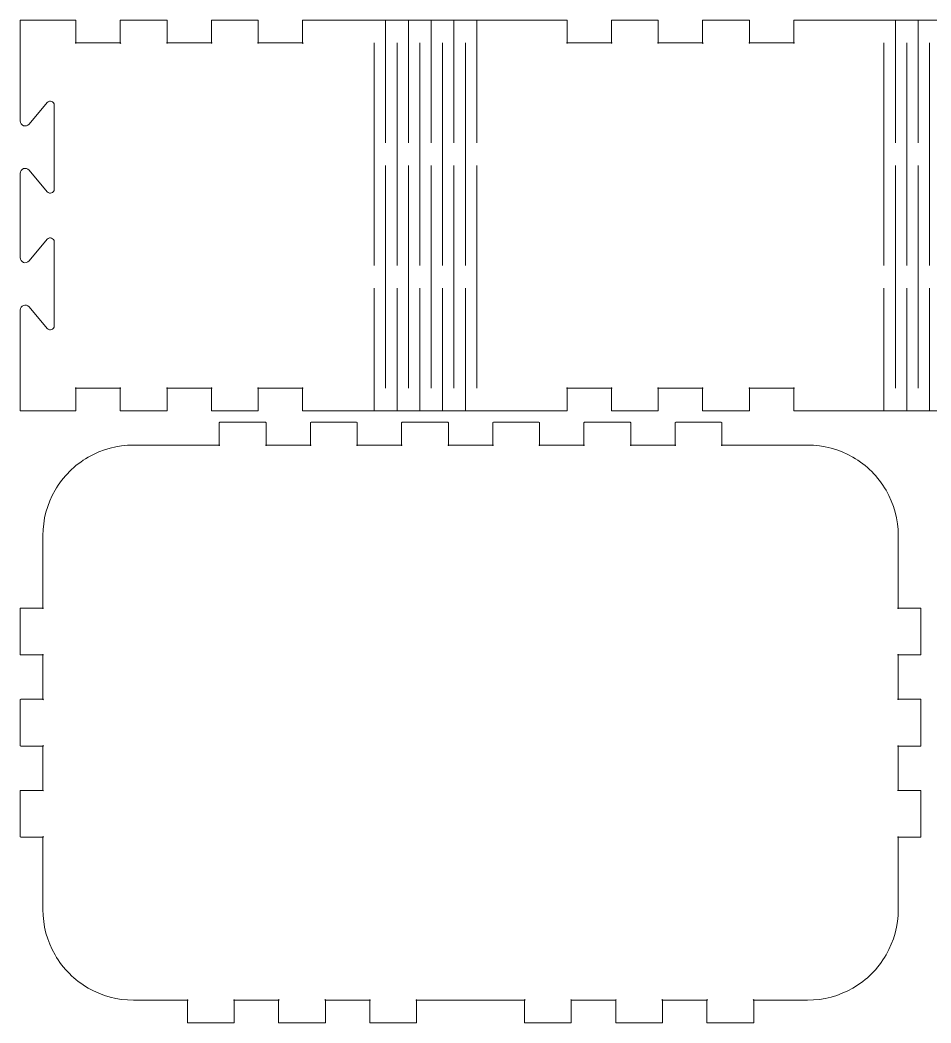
# Model space of a CAD drawing. Header units: inches. Extents: x -79 to 376, y -189 to -22.
# Drawn here: x -78.6 to 73.3, y -189 to -21.6 of the extents above; entities that cross this region are included whole.
import ezdxf

# ---------------------------------------------------------------- set-up
doc = ezdxf.new("R2010")
doc.units = ezdxf.units.IN
doc.header["$MEASUREMENT"] = 0
doc.layers.add('Layer 1', color=7, linetype='Continuous')

msp = doc.modelspace()

# ---------------------------------------------------------------- linework, layer by layer
at = {"layer": 'Layer 1', "color": 7, "lineweight": 9}
for points in [[(-78.61, -21.73), (-78.61, -25.53)], [(-69.41, -21.63), (-78.51, -21.63)], [(-54.21, -21.63), (-61.81, -21.63)], [(-39.01, -21.63), (-46.61, -21.63)], [(-22.3, -21.63), (-31.4, -21.63)], [(0.29, -21.63), (-22.3, -21.63)], [(-17.66, -21.65), (-17.66, -42.12)], [(-13.86, -21.65), (-13.86, -42.12)], [(-10.06, -21.65), (-10.06, -42.12)], [(-6.26, -21.65), (-6.26, -42.12)], [(-2.46, -21.65), (-2.46, -42.12)], [(12.49, -21.63), (0.29, -21.63)], [(27.69, -21.63), (20.09, -21.63)], [(42.89, -21.63), (35.29, -21.63)], [(62.69, -21.63), (50.49, -21.63)], [(85.28, -21.63), (62.69, -21.63)], [(67.34, -21.65), (67.34, -42.12)], [(71.14, -21.65), (71.14, -42.12)], [(-19.56, -62.58), (-19.56, -25.45)], [(-15.76, -62.58), (-15.76, -25.45)], [(-11.96, -62.58), (-11.96, -25.45)], [(-8.16, -62.58), (-8.16, -25.45)], [(-4.36, -62.58), (-4.36, -25.45)], [(65.44, -62.58), (65.44, -25.45)], [(69.24, -62.58), (69.24, -25.45)], [(73.04, -62.58), (73.04, -25.45)], [(-17.66, -45.92), (-17.66, -83.05)], [(-13.86, -45.92), (-13.86, -83.05)], [(-10.06, -45.92), (-10.06, -83.05)], [(-6.26, -45.92), (-6.26, -83.05)], [(-2.46, -45.92), (-2.46, -83.05)], [(67.34, -45.92), (67.34, -83.05)], [(71.14, -45.92), (71.14, -83.05)], [(-19.56, -86.85), (-19.56, -66.38)], [(-15.76, -86.85), (-15.76, -66.38)], [(-11.96, -86.85), (-11.96, -66.38)], [(-8.16, -86.85), (-8.16, -66.38)], [(-4.36, -86.85), (-4.36, -66.38)], [(65.44, -86.85), (65.44, -66.38)], [(69.24, -86.85), (69.24, -66.38)], [(73.04, -86.85), (73.04, -66.38)], [(-78.61, -70.04), (-78.61, -82.95)], [(-78.51, -86.85), (-69.41, -86.85)], [(-78.51, -86.85), (-78.51, -86.85)], [(-61.81, -86.85), (-54.21, -86.85)], [(-46.61, -86.85), (-39.01, -86.85)], [(-31.4, -86.85), (-22.3, -86.85)], [(-22.3, -86.85), (0.29, -86.85)], [(0.29, -86.85), (12.49, -86.85)], [(20.09, -86.85), (27.69, -86.85)], [(35.29, -86.85), (42.89, -86.85)], [(50.49, -86.85), (62.69, -86.85)], [(62.69, -86.85), (85.28, -86.85)], [(-30.1, -92.54), (-37.7, -92.54)], [(-14.9, -92.54), (-22.5, -92.54)], [(0.3, -92.54), (-7.3, -92.54)], [(15.51, -92.54), (7.9, -92.54)], [(30.71, -92.54), (23.11, -92.54)], [(52.71, -92.54), (38.31, -92.54)], [(-74.81, -107.64), (-74.81, -119.84)], [(-74.81, -127.44), (-74.81, -135.04)], [(67.81, -135.04), (67.81, -127.44)], [(-74.81, -142.65), (-74.81, -150.25)], [(67.81, -150.25), (67.81, -142.65)], [(67.81, -170.05), (67.81, -157.85)], [(-59.71, -185.15), (-50.61, -185.15)], [(-43.01, -185.15), (-35.41, -185.15)], [(-27.81, -185.15), (-20.2, -185.15)], [(-12.6, -185.15), (-3.5, -185.15)], [(-3.5, -185.15), (5.6, -185.15)], [(13.2, -185.15), (20.8, -185.15)], [(28.4, -185.15), (36.01, -185.15)]]:
    msp.add_lwpolyline(points, dxfattribs=at)
for points in [[(-78.51, -21.63), (-78.57, -21.63), (-78.61, -21.67), (-78.61, -21.73)], [(-61.81, -21.63), (-61.86, -21.63), (-61.91, -21.67), (-61.91, -21.73)], [(-46.61, -21.63), (-46.66, -21.63), (-46.71, -21.67), (-46.71, -21.73)], [(-31.4, -21.63), (-31.46, -21.63), (-31.51, -21.67), (-31.51, -21.73)], [(20.09, -21.63), (20.03, -21.63), (19.99, -21.67), (19.99, -21.73)], [(35.29, -21.63), (35.24, -21.63), (35.19, -21.67), (35.19, -21.73)], [(50.49, -21.63), (50.44, -21.63), (50.39, -21.67), (50.39, -21.73)], [(-69.41, -86.85), (-69.36, -86.85), (-69.31, -86.81), (-69.31, -86.75)], [(-54.21, -86.85), (-54.15, -86.85), (-54.11, -86.81), (-54.11, -86.75)], [(-39.01, -86.85), (-38.95, -86.85), (-38.9, -86.81), (-38.9, -86.75)], [(12.49, -86.85), (12.54, -86.85), (12.59, -86.81), (12.59, -86.75)], [(27.69, -86.85), (27.74, -86.85), (27.79, -86.81), (27.79, -86.75)], [(42.89, -86.85), (42.95, -86.85), (42.99, -86.81), (42.99, -86.75)], [(-37.7, -92.54), (-37.65, -92.54), (-37.6, -92.58), (-37.6, -92.64)], [(-22.5, -92.54), (-22.45, -92.54), (-22.4, -92.58), (-22.4, -92.64)], [(-7.3, -92.54), (-7.24, -92.54), (-7.2, -92.58), (-7.2, -92.64)], [(7.9, -92.54), (7.96, -92.54), (8.01, -92.58), (8.01, -92.64)], [(23.11, -92.54), (23.16, -92.54), (23.21, -92.58), (23.21, -92.64)], [(38.31, -92.54), (38.37, -92.54), (38.41, -92.58), (38.41, -92.64)], [(-74.81, -119.84), (-74.81, -119.79), (-74.76, -119.74), (-74.7, -119.74)], [(67.81, -127.44), (67.81, -127.5), (67.77, -127.54), (67.71, -127.54)], [(-74.81, -135.04), (-74.81, -134.99), (-74.76, -134.94), (-74.7, -134.94)], [(67.81, -142.65), (67.81, -142.7), (67.77, -142.75), (67.71, -142.75)], [(-74.81, -150.25), (-74.81, -150.19), (-74.76, -150.15), (-74.7, -150.15)], [(67.81, -157.85), (67.81, -157.9), (67.77, -157.95), (67.71, -157.95)], [(-50.61, -185.15), (-50.67, -185.15), (-50.71, -185.11), (-50.71, -185.05)], [(-35.41, -185.15), (-35.46, -185.15), (-35.51, -185.11), (-35.51, -185.05)], [(-20.2, -185.15), (-20.26, -185.15), (-20.31, -185.11), (-20.31, -185.05)], [(5.6, -185.15), (5.55, -185.15), (5.5, -185.11), (5.5, -185.05)], [(20.8, -185.15), (20.75, -185.15), (20.7, -185.11), (20.7, -185.05)], [(36.01, -185.15), (35.95, -185.15), (35.9, -185.11), (35.9, -185.05)]]:
    msp.add_open_spline(points, degree=3, dxfattribs=at)
for points, knots in [([(-69.31, -25.53), (-69.31, -25.53), (-69.31, -21.73), (-69.31, -21.73), (-69.31, -21.68), (-69.35, -21.63), (-69.41, -21.63)], [0, 0, 0, 0, 1, 1, 1, 2, 2, 2, 2]), ([(-61.91, -21.73), (-61.91, -21.73), (-61.91, -25.53), (-61.91, -25.53), (-61.91, -25.48), (-61.87, -25.43), (-61.81, -25.43)], [0, 0, 0, 0, 1, 1, 1, 2, 2, 2, 2]), ([(-54.11, -25.53), (-54.11, -25.53), (-54.11, -21.73), (-54.11, -21.73), (-54.11, -21.68), (-54.15, -21.63), (-54.21, -21.63)], [0, 0, 0, 0, 1, 1, 1, 2, 2, 2, 2]), ([(-46.71, -21.73), (-46.71, -21.73), (-46.71, -25.53), (-46.71, -25.53), (-46.71, -25.48), (-46.67, -25.43), (-46.61, -25.43)], [0, 0, 0, 0, 1, 1, 1, 2, 2, 2, 2]), ([(-38.9, -25.53), (-38.9, -25.53), (-38.9, -21.73), (-38.9, -21.73), (-38.9, -21.68), (-38.95, -21.63), (-39.01, -21.63)], [0, 0, 0, 0, 1, 1, 1, 2, 2, 2, 2]), ([(-31.51, -21.73), (-31.51, -21.73), (-31.51, -25.53), (-31.51, -25.53), (-31.51, -25.48), (-31.46, -25.43), (-31.4, -25.43)], [0, 0, 0, 0, 1, 1, 1, 2, 2, 2, 2]), ([(12.59, -25.53), (12.59, -25.53), (12.59, -21.73), (12.59, -21.73), (12.59, -21.68), (12.55, -21.63), (12.49, -21.63)], [0, 0, 0, 0, 1, 1, 1, 2, 2, 2, 2]), ([(19.99, -21.73), (19.99, -21.73), (19.99, -25.53), (19.99, -25.53), (19.99, -25.48), (20.03, -25.43), (20.09, -25.43)], [0, 0, 0, 0, 1, 1, 1, 2, 2, 2, 2]), ([(27.79, -25.53), (27.79, -25.53), (27.79, -21.73), (27.79, -21.73), (27.79, -21.68), (27.75, -21.63), (27.69, -21.63)], [0, 0, 0, 0, 1, 1, 1, 2, 2, 2, 2]), ([(35.19, -21.73), (35.19, -21.73), (35.19, -25.53), (35.19, -25.53), (35.19, -25.48), (35.23, -25.43), (35.29, -25.43)], [0, 0, 0, 0, 1, 1, 1, 2, 2, 2, 2]), ([(42.99, -25.53), (42.99, -25.53), (42.99, -21.73), (42.99, -21.73), (42.99, -21.68), (42.95, -21.63), (42.89, -21.63)], [0, 0, 0, 0, 1, 1, 1, 2, 2, 2, 2]), ([(50.39, -21.73), (50.39, -21.73), (50.39, -25.53), (50.39, -25.53), (50.39, -25.48), (50.44, -25.43), (50.49, -25.43)], [0, 0, 0, 0, 1, 1, 1, 2, 2, 2, 2]), ([(-78.61, -25.53), (-78.61, -25.53), (-78.61, -38.44), (-78.61, -38.44), (-78.61, -39.25), (-77.61, -39.61), (-77.1, -39)], [0, 0, 0, 0, 1, 1, 1, 2, 2, 2, 2]), ([(-61.81, -25.43), (-61.81, -25.43), (-69.41, -25.43), (-69.41, -25.43), (-69.36, -25.43), (-69.31, -25.47), (-69.31, -25.53)], [0, 0, 0, 0, 1, 1, 1, 2, 2, 2, 2]), ([(-46.61, -25.43), (-46.61, -25.43), (-54.21, -25.43), (-54.21, -25.43), (-54.15, -25.43), (-54.11, -25.47), (-54.11, -25.53)], [0, 0, 0, 0, 1, 1, 1, 2, 2, 2, 2]), ([(-31.4, -25.43), (-31.4, -25.43), (-39.01, -25.43), (-39.01, -25.43), (-38.95, -25.43), (-38.9, -25.47), (-38.9, -25.53)], [0, 0, 0, 0, 1, 1, 1, 2, 2, 2, 2]), ([(20.09, -25.43), (20.09, -25.43), (12.49, -25.43), (12.49, -25.43), (12.54, -25.43), (12.59, -25.47), (12.59, -25.53)], [0, 0, 0, 0, 1, 1, 1, 2, 2, 2, 2]), ([(35.29, -25.43), (35.29, -25.43), (27.69, -25.43), (27.69, -25.43), (27.74, -25.43), (27.79, -25.47), (27.79, -25.53)], [0, 0, 0, 0, 1, 1, 1, 2, 2, 2, 2]), ([(50.49, -25.43), (50.49, -25.43), (42.89, -25.43), (42.89, -25.43), (42.95, -25.43), (42.99, -25.47), (42.99, -25.53)], [0, 0, 0, 0, 1, 1, 1, 2, 2, 2, 2]), ([(-77.1, -39), (-77.1, -39), (-74.08, -35.4), (-74.08, -35.4), (-73.68, -34.93), (-72.92, -35.21), (-72.92, -35.83)], [0, 0, 0, 0, 1, 1, 1, 2, 2, 2, 2]), ([(-72.92, -35.83), (-72.92, -35.83), (-72.92, -49.85), (-72.92, -49.85), (-72.92, -50.46), (-73.68, -50.74), (-74.08, -50.27)], [0, 0, 0, 0, 1, 1, 1, 2, 2, 2, 2]), ([(-74.08, -50.27), (-74.08, -50.27), (-77.1, -46.68), (-77.1, -46.68), (-77.61, -46.06), (-78.61, -46.43), (-78.61, -47.23)], [0, 0, 0, 0, 1, 1, 1, 2, 2, 2, 2]), ([(-78.61, -47.23), (-78.61, -47.23), (-78.61, -61.25), (-78.61, -61.25), (-78.61, -62.05), (-77.61, -62.42), (-77.1, -61.8)], [0, 0, 0, 0, 1, 1, 1, 2, 2, 2, 2]), ([(-77.1, -61.8), (-77.1, -61.8), (-74.08, -58.21), (-74.08, -58.21), (-73.68, -57.74), (-72.92, -58.02), (-72.92, -58.63)], [0, 0, 0, 0, 1, 1, 1, 2, 2, 2, 2]), ([(-72.92, -58.63), (-72.92, -58.63), (-72.92, -72.65), (-72.92, -72.65), (-72.92, -73.27), (-73.68, -73.54), (-74.08, -73.08)], [0, 0, 0, 0, 1, 1, 1, 2, 2, 2, 2]), ([(-74.08, -73.08), (-74.08, -73.08), (-77.1, -69.48), (-77.1, -69.48), (-77.61, -68.87), (-78.61, -69.23), (-78.61, -70.04)], [0, 0, 0, 0, 1, 1, 1, 2, 2, 2, 2]), ([(-78.61, -82.95), (-78.61, -82.95), (-78.61, -86.75), (-78.61, -86.75), (-78.61, -86.8), (-78.57, -86.85), (-78.51, -86.85)], [0, 0, 0, 0, 1, 1, 1, 2, 2, 2, 2]), ([(-69.31, -86.75), (-69.31, -86.75), (-69.31, -82.95), (-69.31, -82.95), (-69.31, -83), (-69.35, -83.05), (-69.41, -83.05)], [0, 0, 0, 0, 1, 1, 1, 2, 2, 2, 2]), ([(-69.41, -83.05), (-69.41, -83.05), (-61.81, -83.05), (-61.81, -83.05), (-61.86, -83.05), (-61.91, -83.01), (-61.91, -82.95)], [0, 0, 0, 0, 1, 1, 1, 2, 2, 2, 2]), ([(-61.91, -82.95), (-61.91, -82.95), (-61.91, -86.75), (-61.91, -86.75), (-61.91, -86.8), (-61.87, -86.85), (-61.81, -86.85)], [0, 0, 0, 0, 1, 1, 1, 2, 2, 2, 2]), ([(-54.11, -86.75), (-54.11, -86.75), (-54.11, -82.95), (-54.11, -82.95), (-54.11, -83), (-54.15, -83.05), (-54.21, -83.05)], [0, 0, 0, 0, 1, 1, 1, 2, 2, 2, 2]), ([(-54.21, -83.05), (-54.21, -83.05), (-46.61, -83.05), (-46.61, -83.05), (-46.66, -83.05), (-46.71, -83.01), (-46.71, -82.95)], [0, 0, 0, 0, 1, 1, 1, 2, 2, 2, 2]), ([(-46.71, -82.95), (-46.71, -82.95), (-46.71, -86.75), (-46.71, -86.75), (-46.71, -86.8), (-46.67, -86.85), (-46.61, -86.85)], [0, 0, 0, 0, 1, 1, 1, 2, 2, 2, 2]), ([(-38.9, -86.75), (-38.9, -86.75), (-38.9, -82.95), (-38.9, -82.95), (-38.9, -83), (-38.95, -83.05), (-39.01, -83.05)], [0, 0, 0, 0, 1, 1, 1, 2, 2, 2, 2]), ([(-39.01, -83.05), (-39.01, -83.05), (-31.4, -83.05), (-31.4, -83.05), (-31.46, -83.05), (-31.51, -83.01), (-31.51, -82.95)], [0, 0, 0, 0, 1, 1, 1, 2, 2, 2, 2]), ([(-31.51, -82.95), (-31.51, -82.95), (-31.51, -86.75), (-31.51, -86.75), (-31.51, -86.8), (-31.46, -86.85), (-31.4, -86.85)], [0, 0, 0, 0, 1, 1, 1, 2, 2, 2, 2]), ([(12.59, -86.75), (12.59, -86.75), (12.59, -82.95), (12.59, -82.95), (12.59, -83), (12.55, -83.05), (12.49, -83.05)], [0, 0, 0, 0, 1, 1, 1, 2, 2, 2, 2]), ([(12.49, -83.05), (12.49, -83.05), (20.09, -83.05), (20.09, -83.05), (20.03, -83.05), (19.99, -83.01), (19.99, -82.95)], [0, 0, 0, 0, 1, 1, 1, 2, 2, 2, 2]), ([(19.99, -82.95), (19.99, -82.95), (19.99, -86.75), (19.99, -86.75), (19.99, -86.8), (20.03, -86.85), (20.09, -86.85)], [0, 0, 0, 0, 1, 1, 1, 2, 2, 2, 2]), ([(27.79, -86.75), (27.79, -86.75), (27.79, -82.95), (27.79, -82.95), (27.79, -83), (27.75, -83.05), (27.69, -83.05)], [0, 0, 0, 0, 1, 1, 1, 2, 2, 2, 2]), ([(27.69, -83.05), (27.69, -83.05), (35.29, -83.05), (35.29, -83.05), (35.24, -83.05), (35.19, -83.01), (35.19, -82.95)], [0, 0, 0, 0, 1, 1, 1, 2, 2, 2, 2]), ([(35.19, -82.95), (35.19, -82.95), (35.19, -86.75), (35.19, -86.75), (35.19, -86.8), (35.23, -86.85), (35.29, -86.85)], [0, 0, 0, 0, 1, 1, 1, 2, 2, 2, 2]), ([(42.99, -86.75), (42.99, -86.75), (42.99, -82.95), (42.99, -82.95), (42.99, -83), (42.95, -83.05), (42.89, -83.05)], [0, 0, 0, 0, 1, 1, 1, 2, 2, 2, 2]), ([(42.89, -83.05), (42.89, -83.05), (50.49, -83.05), (50.49, -83.05), (50.44, -83.05), (50.39, -83.01), (50.39, -82.95)], [0, 0, 0, 0, 1, 1, 1, 2, 2, 2, 2]), ([(50.39, -82.95), (50.39, -82.95), (50.39, -86.75), (50.39, -86.75), (50.39, -86.8), (50.44, -86.85), (50.49, -86.85)], [0, 0, 0, 0, 1, 1, 1, 2, 2, 2, 2]), ([(-37.7, -88.74), (-37.7, -88.74), (-45.31, -88.74), (-45.31, -88.74), (-45.36, -88.74), (-45.41, -88.78), (-45.41, -88.84)], [0, 0, 0, 0, 1, 1, 1, 2, 2, 2, 2]), ([(-45.41, -88.84), (-45.41, -88.84), (-45.41, -92.64), (-45.41, -92.64), (-45.41, -92.59), (-45.36, -92.54), (-45.31, -92.54)], [0, 0, 0, 0, 1, 1, 1, 2, 2, 2, 2]), ([(-37.6, -92.64), (-37.6, -92.64), (-37.6, -88.84), (-37.6, -88.84), (-37.6, -88.79), (-37.65, -88.74), (-37.7, -88.74)], [0, 0, 0, 0, 1, 1, 1, 2, 2, 2, 2]), ([(-22.5, -88.74), (-22.5, -88.74), (-30.1, -88.74), (-30.1, -88.74), (-30.16, -88.74), (-30.2, -88.78), (-30.2, -88.84)], [0, 0, 0, 0, 1, 1, 1, 2, 2, 2, 2]), ([(-30.2, -88.84), (-30.2, -88.84), (-30.2, -92.64), (-30.2, -92.64), (-30.2, -92.59), (-30.16, -92.54), (-30.1, -92.54)], [0, 0, 0, 0, 1, 1, 1, 2, 2, 2, 2]), ([(-22.4, -92.64), (-22.4, -92.64), (-22.4, -88.84), (-22.4, -88.84), (-22.4, -88.79), (-22.44, -88.74), (-22.5, -88.74)], [0, 0, 0, 0, 1, 1, 1, 2, 2, 2, 2]), ([(-7.3, -88.74), (-7.3, -88.74), (-14.9, -88.74), (-14.9, -88.74), (-14.95, -88.74), (-15, -88.78), (-15, -88.84)], [0, 0, 0, 0, 1, 1, 1, 2, 2, 2, 2]), ([(-15, -88.84), (-15, -88.84), (-15, -92.64), (-15, -92.64), (-15, -92.59), (-14.96, -92.54), (-14.9, -92.54)], [0, 0, 0, 0, 1, 1, 1, 2, 2, 2, 2]), ([(-7.2, -92.64), (-7.2, -92.64), (-7.2, -88.84), (-7.2, -88.84), (-7.2, -88.79), (-7.24, -88.74), (-7.3, -88.74)], [0, 0, 0, 0, 1, 1, 1, 2, 2, 2, 2]), ([(7.9, -88.74), (7.9, -88.74), (0.3, -88.74), (0.3, -88.74), (0.25, -88.74), (0.2, -88.78), (0.2, -88.84)], [0, 0, 0, 0, 1, 1, 1, 2, 2, 2, 2]), ([(0.2, -88.84), (0.2, -88.84), (0.2, -92.64), (0.2, -92.64), (0.2, -92.59), (0.24, -92.54), (0.3, -92.54)], [0, 0, 0, 0, 1, 1, 1, 2, 2, 2, 2]), ([(8.01, -92.64), (8.01, -92.64), (8.01, -88.84), (8.01, -88.84), (8.01, -88.79), (7.96, -88.74), (7.9, -88.74)], [0, 0, 0, 0, 1, 1, 1, 2, 2, 2, 2]), ([(23.11, -88.74), (23.11, -88.74), (15.51, -88.74), (15.51, -88.74), (15.45, -88.74), (15.41, -88.78), (15.41, -88.84)], [0, 0, 0, 0, 1, 1, 1, 2, 2, 2, 2]), ([(15.41, -88.84), (15.41, -88.84), (15.41, -92.64), (15.41, -92.64), (15.41, -92.59), (15.45, -92.54), (15.51, -92.54)], [0, 0, 0, 0, 1, 1, 1, 2, 2, 2, 2]), ([(23.21, -92.64), (23.21, -92.64), (23.21, -88.84), (23.21, -88.84), (23.21, -88.79), (23.17, -88.74), (23.11, -88.74)], [0, 0, 0, 0, 1, 1, 1, 2, 2, 2, 2]), ([(38.31, -88.74), (38.31, -88.74), (30.71, -88.74), (30.71, -88.74), (30.65, -88.74), (30.61, -88.78), (30.61, -88.84)], [0, 0, 0, 0, 1, 1, 1, 2, 2, 2, 2]), ([(30.61, -88.84), (30.61, -88.84), (30.61, -92.64), (30.61, -92.64), (30.61, -92.59), (30.65, -92.54), (30.71, -92.54)], [0, 0, 0, 0, 1, 1, 1, 2, 2, 2, 2]), ([(38.41, -92.64), (38.41, -92.64), (38.41, -88.84), (38.41, -88.84), (38.41, -88.79), (38.37, -88.74), (38.31, -88.74)], [0, 0, 0, 0, 1, 1, 1, 2, 2, 2, 2]), ([(-45.31, -92.54), (-45.31, -92.54), (-59.7, -92.54), (-59.7, -92.54), (-62.36, -92.54), (-64.96, -93.24), (-67.26, -94.56), (-69.55, -95.89), (-71.46, -97.79), (-72.78, -100.09), (-74.11, -102.39), (-74.81, -104.99), (-74.81, -107.64)], [0, 0, 0, 0, 1, 1, 1, 2, 2, 2, 3, 3, 3, 4, 4, 4, 4]), ([(67.81, -119.84), (67.81, -119.84), (67.81, -107.64), (67.81, -107.64), (67.81, -104.99), (67.11, -102.39), (65.79, -100.09), (64.46, -97.79), (62.56, -95.89), (60.26, -94.56), (57.96, -93.24), (55.36, -92.54), (52.71, -92.54)], [0, 0, 0, 0, 1, 1, 1, 2, 2, 2, 3, 3, 3, 4, 4, 4, 4]), ([(-74.7, -119.74), (-74.7, -119.74), (-78.51, -119.74), (-78.51, -119.74), (-78.56, -119.74), (-78.61, -119.78), (-78.61, -119.84)], [0, 0, 0, 0, 1, 1, 1, 2, 2, 2, 2]), ([(-78.61, -119.84), (-78.61, -119.84), (-78.61, -127.44), (-78.61, -127.44), (-78.61, -127.5), (-78.56, -127.54), (-78.51, -127.54)], [0, 0, 0, 0, 1, 1, 1, 2, 2, 2, 2]), ([(71.51, -119.74), (71.51, -119.74), (67.71, -119.74), (67.71, -119.74), (67.76, -119.74), (67.81, -119.78), (67.81, -119.84)], [0, 0, 0, 0, 1, 1, 1, 2, 2, 2, 2]), ([(71.61, -127.44), (71.61, -127.44), (71.61, -119.84), (71.61, -119.84), (71.61, -119.79), (71.57, -119.74), (71.51, -119.74)], [0, 0, 0, 0, 1, 1, 1, 2, 2, 2, 2]), ([(-78.51, -127.54), (-78.51, -127.54), (-74.7, -127.54), (-74.7, -127.54), (-74.76, -127.54), (-74.81, -127.5), (-74.81, -127.44)], [0, 0, 0, 0, 1, 1, 1, 2, 2, 2, 2]), ([(67.71, -127.54), (67.71, -127.54), (71.51, -127.54), (71.51, -127.54), (71.57, -127.54), (71.61, -127.5), (71.61, -127.44)], [0, 0, 0, 0, 1, 1, 1, 2, 2, 2, 2]), ([(-74.7, -134.94), (-74.7, -134.94), (-78.51, -134.94), (-78.51, -134.94), (-78.56, -134.94), (-78.61, -134.99), (-78.61, -135.04)], [0, 0, 0, 0, 1, 1, 1, 2, 2, 2, 2]), ([(-78.61, -135.04), (-78.61, -135.04), (-78.61, -142.65), (-78.61, -142.65), (-78.61, -142.7), (-78.56, -142.75), (-78.51, -142.75)], [0, 0, 0, 0, 1, 1, 1, 2, 2, 2, 2]), ([(71.51, -134.94), (71.51, -134.94), (67.71, -134.94), (67.71, -134.94), (67.76, -134.94), (67.81, -134.99), (67.81, -135.04)], [0, 0, 0, 0, 1, 1, 1, 2, 2, 2, 2]), ([(71.61, -142.65), (71.61, -142.65), (71.61, -135.04), (71.61, -135.04), (71.61, -134.99), (71.57, -134.94), (71.51, -134.94)], [0, 0, 0, 0, 1, 1, 1, 2, 2, 2, 2]), ([(-78.51, -142.75), (-78.51, -142.75), (-74.7, -142.75), (-74.7, -142.75), (-74.76, -142.75), (-74.81, -142.7), (-74.81, -142.65)], [0, 0, 0, 0, 1, 1, 1, 2, 2, 2, 2]), ([(67.71, -142.75), (67.71, -142.75), (71.51, -142.75), (71.51, -142.75), (71.57, -142.75), (71.61, -142.7), (71.61, -142.65)], [0, 0, 0, 0, 1, 1, 1, 2, 2, 2, 2]), ([(-74.7, -150.15), (-74.7, -150.15), (-78.51, -150.15), (-78.51, -150.15), (-78.56, -150.15), (-78.61, -150.19), (-78.61, -150.25)], [0, 0, 0, 0, 1, 1, 1, 2, 2, 2, 2]), ([(-78.61, -150.25), (-78.61, -150.25), (-78.61, -157.85), (-78.61, -157.85), (-78.61, -157.9), (-78.56, -157.95), (-78.51, -157.95)], [0, 0, 0, 0, 1, 1, 1, 2, 2, 2, 2]), ([(71.51, -150.15), (71.51, -150.15), (67.71, -150.15), (67.71, -150.15), (67.76, -150.15), (67.81, -150.19), (67.81, -150.25)], [0, 0, 0, 0, 1, 1, 1, 2, 2, 2, 2]), ([(71.61, -157.85), (71.61, -157.85), (71.61, -150.25), (71.61, -150.25), (71.61, -150.19), (71.57, -150.15), (71.51, -150.15)], [0, 0, 0, 0, 1, 1, 1, 2, 2, 2, 2]), ([(-78.51, -157.95), (-78.51, -157.95), (-74.7, -157.95), (-74.7, -157.95), (-74.76, -157.95), (-74.81, -157.91), (-74.81, -157.85)], [0, 0, 0, 0, 1, 1, 1, 2, 2, 2, 2]), ([(-74.81, -157.85), (-74.81, -157.85), (-74.81, -170.05), (-74.81, -170.05), (-74.81, -172.7), (-74.11, -175.3), (-72.78, -177.6), (-71.46, -179.9), (-69.55, -181.8), (-67.26, -183.13), (-64.96, -184.45), (-62.36, -185.15), (-59.7, -185.15)], [0, 0, 0, 0, 1, 1, 1, 2, 2, 2, 3, 3, 3, 4, 4, 4, 4]), ([(67.71, -157.95), (67.71, -157.95), (71.51, -157.95), (71.51, -157.95), (71.57, -157.95), (71.61, -157.91), (71.61, -157.85)], [0, 0, 0, 0, 1, 1, 1, 2, 2, 2, 2]), ([(43.61, -185.15), (43.61, -185.15), (52.71, -185.15), (52.71, -185.15), (55.36, -185.15), (57.96, -184.45), (60.26, -183.13), (62.56, -181.8), (64.46, -179.9), (65.79, -177.6), (67.11, -175.3), (67.81, -172.7), (67.81, -170.05)], [0, 0, 0, 0, 1, 1, 1, 2, 2, 2, 3, 3, 3, 4, 4, 4, 4]), ([(-50.71, -185.05), (-50.71, -185.05), (-50.71, -188.85), (-50.71, -188.85), (-50.71, -188.9), (-50.67, -188.95), (-50.61, -188.95)], [0, 0, 0, 0, 1, 1, 1, 2, 2, 2, 2]), ([(-42.91, -188.85), (-42.91, -188.85), (-42.91, -185.05), (-42.91, -185.05), (-42.91, -185.1), (-42.95, -185.15), (-43.01, -185.15)], [0, 0, 0, 0, 1, 1, 1, 2, 2, 2, 2]), ([(-35.51, -185.05), (-35.51, -185.05), (-35.51, -188.85), (-35.51, -188.85), (-35.51, -188.9), (-35.47, -188.95), (-35.41, -188.95)], [0, 0, 0, 0, 1, 1, 1, 2, 2, 2, 2]), ([(-27.7, -188.85), (-27.7, -188.85), (-27.7, -185.05), (-27.7, -185.05), (-27.7, -185.1), (-27.75, -185.15), (-27.81, -185.15)], [0, 0, 0, 0, 1, 1, 1, 2, 2, 2, 2]), ([(-20.31, -185.05), (-20.31, -185.05), (-20.31, -188.85), (-20.31, -188.85), (-20.31, -188.9), (-20.26, -188.95), (-20.2, -188.95)], [0, 0, 0, 0, 1, 1, 1, 2, 2, 2, 2]), ([(-12.5, -188.85), (-12.5, -188.85), (-12.5, -185.05), (-12.5, -185.05), (-12.5, -185.1), (-12.54, -185.15), (-12.6, -185.15)], [0, 0, 0, 0, 1, 1, 1, 2, 2, 2, 2]), ([(5.5, -185.05), (5.5, -185.05), (5.5, -188.85), (5.5, -188.85), (5.5, -188.9), (5.54, -188.95), (5.6, -188.95)], [0, 0, 0, 0, 1, 1, 1, 2, 2, 2, 2]), ([(13.3, -188.85), (13.3, -188.85), (13.3, -185.05), (13.3, -185.05), (13.3, -185.1), (13.26, -185.15), (13.2, -185.15)], [0, 0, 0, 0, 1, 1, 1, 2, 2, 2, 2]), ([(20.7, -185.05), (20.7, -185.05), (20.7, -188.85), (20.7, -188.85), (20.7, -188.9), (20.74, -188.95), (20.8, -188.95)], [0, 0, 0, 0, 1, 1, 1, 2, 2, 2, 2]), ([(28.51, -188.85), (28.51, -188.85), (28.51, -185.05), (28.51, -185.05), (28.51, -185.1), (28.46, -185.15), (28.4, -185.15)], [0, 0, 0, 0, 1, 1, 1, 2, 2, 2, 2]), ([(35.9, -185.05), (35.9, -185.05), (35.9, -188.85), (35.9, -188.85), (35.9, -188.9), (35.95, -188.95), (36.01, -188.95)], [0, 0, 0, 0, 1, 1, 1, 2, 2, 2, 2]), ([(43.71, -188.85), (43.71, -188.85), (43.71, -185.05), (43.71, -185.05), (43.71, -185.1), (43.67, -185.15), (43.61, -185.15)], [0, 0, 0, 0, 1, 1, 1, 2, 2, 2, 2]), ([(-50.61, -188.95), (-50.61, -188.95), (-43.01, -188.95), (-43.01, -188.95), (-42.95, -188.95), (-42.91, -188.91), (-42.91, -188.85)], [0, 0, 0, 0, 1, 1, 1, 2, 2, 2, 2]), ([(-35.41, -188.95), (-35.41, -188.95), (-27.81, -188.95), (-27.81, -188.95), (-27.75, -188.95), (-27.7, -188.91), (-27.7, -188.85)], [0, 0, 0, 0, 1, 1, 1, 2, 2, 2, 2]), ([(-20.2, -188.95), (-20.2, -188.95), (-12.6, -188.95), (-12.6, -188.95), (-12.55, -188.95), (-12.5, -188.91), (-12.5, -188.85)], [0, 0, 0, 0, 1, 1, 1, 2, 2, 2, 2]), ([(5.6, -188.95), (5.6, -188.95), (13.2, -188.95), (13.2, -188.95), (13.26, -188.95), (13.3, -188.91), (13.3, -188.85)], [0, 0, 0, 0, 1, 1, 1, 2, 2, 2, 2]), ([(20.8, -188.95), (20.8, -188.95), (28.4, -188.95), (28.4, -188.95), (28.46, -188.95), (28.51, -188.91), (28.51, -188.85)], [0, 0, 0, 0, 1, 1, 1, 2, 2, 2, 2]), ([(36.01, -188.95), (36.01, -188.95), (43.61, -188.95), (43.61, -188.95), (43.66, -188.95), (43.71, -188.91), (43.71, -188.85)], [0, 0, 0, 0, 1, 1, 1, 2, 2, 2, 2])]:
    msp.add_open_spline(points, degree=3, knots=knots, dxfattribs=at)

doc.saveas('drawing.dxf')
